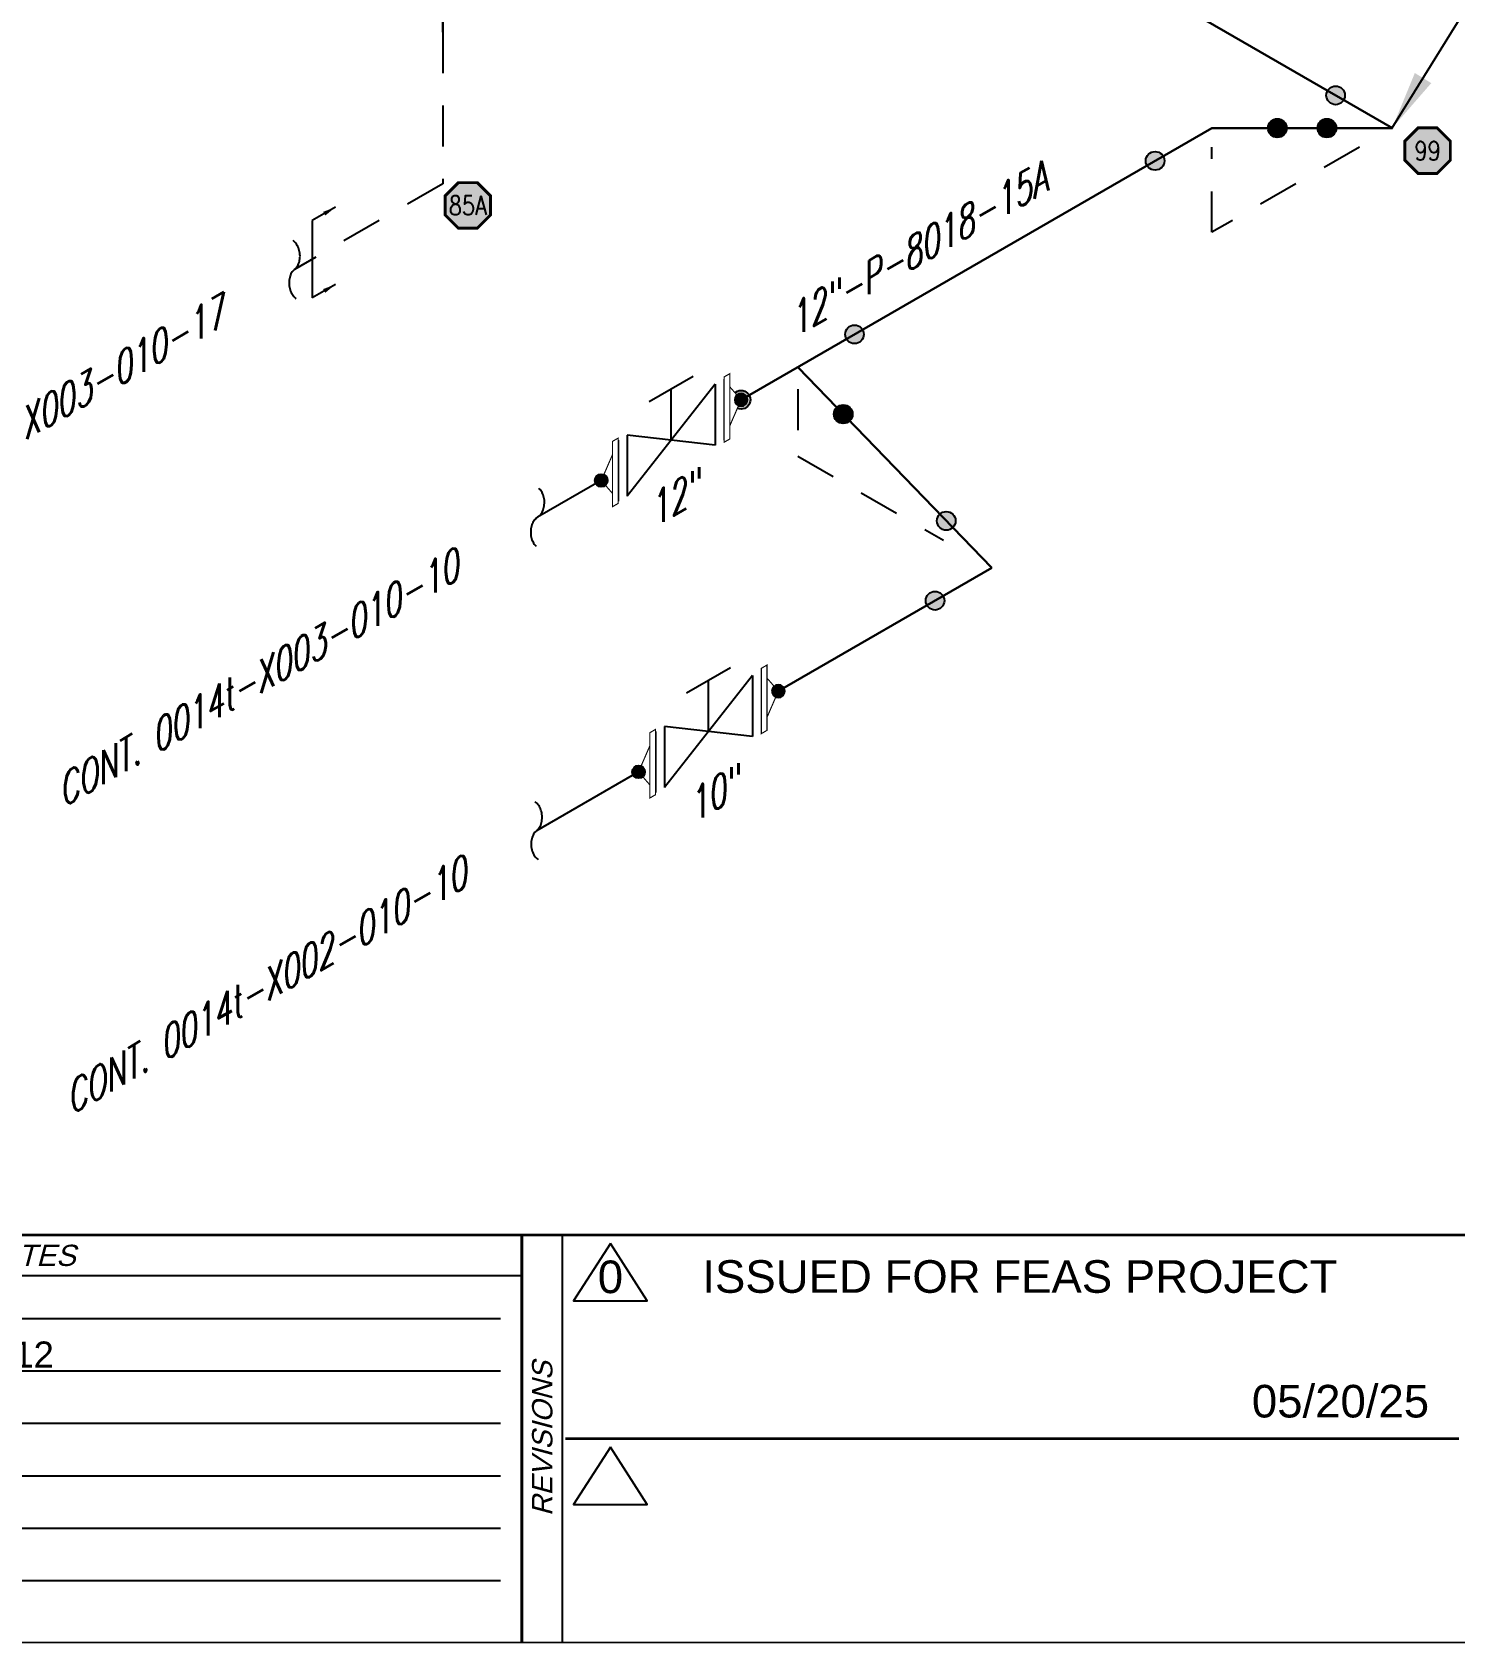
# Model space of a CAD drawing. Header units: inches. Extents: x 0.1 to 17.4, y 0.1 to 11.4.
# Drawn here: x 5.998 to 10.362, y 0.246 to 5.19 of the extents above; entities that cross this region are included whole.
import ezdxf
from ezdxf.enums import TextEntityAlignment as Align

# ---------------------------------------------------------------- set-up
doc = ezdxf.new("R2010")
doc.units = ezdxf.units.IN
doc.header["$MEASUREMENT"] = 0
doc.linetypes.add('HIDDEN2', pattern=[0.1875, 0.125, -0.0625])
for name, color, linetype in [('3', 1, 'Continuous'), ('BORDER', 3, 'Continuous'), ('BORDERTEXT', 7, 'Continuous'), ('COMP', 1, 'Continuous'), ('Continuation', 7, 'Continuous'), ('DL', 20, 'Continuous'), ('FITTINGS', 4, 'Continuous'), ('PART_PCML', 7, 'Continuous'), ('PART_SelectedCML_UT', 132, 'Continuous'), ('PIPE-ANNO', 150, 'HIDDEN2'), ('TEXT', 7, 'Continuous'), ('UNAS.PIPE', 251, 'Continuous'), ('WELD POINTS', 41, 'Continuous'), ('Welds', 7, 'Continuous')]:
    doc.layers.add(name, color=color, linetype=linetype)
doc.layers.add('PIPE', color=7, linetype='Continuous', lineweight=30)
doc.styles.add('FEASStandard', font='arial.ttf')
doc.styles.add('PART_Standard', font='romans', dxfattribs={"width": 0.8, "height": 0.09})
doc.styles.add('Richmond', font='arial.ttf')
doc.styles.add('SIMPLEX', font='ROMANS')
doc.styles.get("Standard").update_dxf_attribs({"font": 'arial.ttf'})
doc.dimstyles.new('Richmond', dxfattribs={"dimtxt": 0.18, "dimasz": 0.18, "dimexe": 0.18, "dimexo": 0.0625, "dimgap": 0.09, "dimtad": 0, "dimtih": 1, "dimtoh": 1, "dimdec": 4, "dimzin": 0, "dimdsep": 46, "dimtxsty": 'Richmond', "dimcen": 0.09, "dimadec": 0, "dimazin": 0, "dimtfac": 1, "dimtdec": 4, "dimtofl": 0, "dimtmove": 0, "dimatfit": 3, "dimfxl": 1, "dimtolj": 1, "dimtzin": 0, "dimarcsym": 0})
doc.dimstyles.get("Standard").update_dxf_attribs({"dimtxt": 0.18, "dimasz": 0.18, "dimexe": 0.18, "dimexo": 0.0625, "dimgap": 0.09, "dimtad": 0, "dimtih": 1, "dimtoh": 1, "dimdec": 4, "dimzin": 0, "dimdsep": 46, "dimtxsty": 'Standard', "dimcen": 0.09, "dimadec": 0, "dimazin": 0, "dimtfac": 1, "dimtdec": 4, "dimtofl": 0, "dimtmove": 0, "dimatfit": 3, "dimfxl": 1, "dimtolj": 1, "dimtzin": 0, "dimarcsym": 0})

# ---------------------------------------------------------------- blocks, each defined once
blk = doc.blocks.new('Border')
blk.add_line((5.4322, 1.2439), (7.435, 1.2439))
for points in [[(5.4296, 1.0829), (7.435, 1.0829)], [(5.1365, 0.9222), (7.435, 0.9222)], [(4.9824, 0.7615), (7.435, 0.7615)], [(4.8221, 0.6009), (7.435, 0.6009)], [(4.9467, 0.4404), (7.435, 0.4404)]]:
    blk.add_lwpolyline(points)
at = {"layer": 'BORDER'}
for p, q in [((7.625, 0.25), (7.625, 1.5)), ((7.5, 1.375), (0.25, 1.375))]:
    blk.add_line(p, q, dxfattribs=at)
at = {"layer": 'BORDER', "const_width": 0.005}
blk.add_lwpolyline([(0.25, 0.25), (17.25, 0.25), (17.25, 11.25), (0.25, 11.25)], close=True, dxfattribs=at)
at = {"layer": 'BORDER', "const_width": 0.00833}
for points in [[(17.25, 1.5), (0.25, 1.5)], [(7.5, 0.25), (7.5, 1.5)], [(7.6336, 0.875), (10.375, 0.875)]]:
    blk.add_lwpolyline(points, dxfattribs=at)
at = {"layer": 'BORDERTEXT', "style": 'FEASStandard', "oblique": 15}
blk.add_text('NOTES', height=0.065, dxfattribs=at).set_placement((5.975, 1.4375), align=Align.MIDDLE)
blk.add_text('REVISIONS', height=0.0625, rotation=90, dxfattribs=at).set_placement((7.5625, 0.875), align=Align.MIDDLE)
blk = doc.blocks.new('BORDER TEXT')
at = {"layer": 'BORDERTEXT'}
for tag, p, height, style in [('API_PIPE_CLASS', (5.4645, 1.2542), 0.08, 'Richmond'), ('MATERIAL1', (12.263, 1.2111), 0.08, 'Richmond'), ('P&ID_#1', (0.25, 1.0831), 0.0625, 'FEASStandard'), ('LINE_#1', (1.4866, 1.0831), 0.0625, 'FEASStandard'), ('CVX_PIPE_SPEC', (5.4619, 1.0932), 0.08, 'Richmond'), ('MATERIAL2', (12.263, 1.0395), 0.08, 'Richmond'), ('OP_TEMP', (5.1687, 0.9325), 0.08, 'Richmond'), ('P&ID_#2', (0.25, 0.9224), 0.0625, 'FEASStandard'), ('LINE_#2', (1.4866, 0.9224), 0.0625, 'FEASStandard'), ('MATERIAL3', (12.263, 0.868), 0.08, 'Richmond'), ('FROM', (5.0146, 0.7718), 0.08, 'Richmond'), ('P&ID_#3', (0.25, 0.7617), 0.0625, 'FEASStandard'), ('LINE_#3', (1.4866, 0.7617), 0.0625, 'FEASStandard'), ('MATERIAL4', (12.263, 0.6965), 0.08, 'Richmond'), ('TO', (4.8543, 0.6112), 0.08, 'Richmond'), ('P&ID_#4', (0.25, 0.601), 0.0625, 'FEASStandard'), ('LINE_#4', (1.4866, 0.601), 0.0625, 'FEASStandard'), ('MATERIAL5', (12.263, 0.5249), 0.08, 'Richmond'), ('P&ID_#5', (0.25, 0.4403), 0.0625, 'FEASStandard'), ('LINE_#5', (1.4866, 0.4403), 0.0625, 'FEASStandard'), ('MISC', (4.9789, 0.4506), 0.08, 'Richmond'), ('INSULATION', (12.9278, 0.4142), 0.0625, 'FEASStandard'), ('P&ID_#6', (0.25, 0.2796), 0.0625, 'FEASStandard'), ('LINE_#6', (1.4866, 0.2796), 0.0625, 'FEASStandard'), ('PWHT', (12.9278, 0.2806), 0.0625, 'FEASStandard')]:
    blk.add_attdef(tag, p, '', height=height, dxfattribs=dict(at, style=style))
at = {"layer": 'BORDERTEXT', "style": 'FEASStandard'}
for tag, p in [('DR.BY', (11.075, 0.5625)), ('DR.BY_DATE', (11.95, 0.5625)), ('CHK_BY', (11.075, 0.3542)), ('CHK._BY_DATE', (11.95, 0.3542))]:
    blk.add_attdef(tag, text='', height=0.1, dxfattribs=at).set_placement(p, align=Align.MIDDLE_CENTER)
at = {"layer": 'BORDERTEXT', "style": 'PART_Standard', "width": 0.8}
for tag, p in [('PLANT_NUMBER', (13.9375, 0.3836)), ('SYSTEM_NUMBER', (14.8125, 0.3836)), ('CIRCUIT_NUMBER', (15.6875, 0.3836)), ('SHEET_NUMBER', (16.5, 0.3836)), ('REVISION', (17.0625, 0.3836))]:
    blk.add_attdef(tag, text='', height=0.15, dxfattribs=at).set_placement(p, align=Align.MIDDLE_CENTER)
blk = doc.blocks.new('2_WELD_SINGLE_00')
at = {"linetype": 'ByBlock', "lineweight": -2}
h = blk.add_hatch(color=0, dxfattribs=at)
edge = h.paths.add_edge_path()
edge.add_arc((0, 0), 0.0286, 0, 360)
at = {"color": 0, "linetype": 'ByBlock', "lineweight": -2}
blk.add_circle((0, 0), 0.0286, dxfattribs=at)
blk = doc.blocks.new('*U85')
at = {"layer": 'WELD POINTS'}
for p, rotation in [((0.2009, 0), 180.0000000000003), ((-0.174, -0.1004), 299.9999999999998)]:
    blk.add_blockref('2_WELD_SINGLE_00', p, dxfattribs=dict(at, rotation=rotation))
blk = doc.blocks.new('*U84')
at = {"layer": 'WELD POINTS'}
for p, rotation in [((-0.174, 0.1004), 329.9999999999999), ((-0.2009, 0), 270.0000000000001)]:
    blk.add_blockref('2_WELD_SINGLE_00', p, dxfattribs=dict(at, rotation=rotation))
blk = doc.blocks.new('*U81')
at = {"layer": 'WELD POINTS'}
for p, rotation in [((0.174, 0.1004), 209.9999999999997), ((-0.174, -0.1004), 300.0000000000002), ((0.1395, -0.1445), 223.9869818180826)]:
    blk.add_blockref('2_WELD_SINGLE_00', p, dxfattribs=dict(at, rotation=rotation))
blk = doc.blocks.new('*U87')
at = {"layer": 'WELD POINTS'}
for p, rotation in [((-0.1395, 0.1445), 313.9869818180824), ((-0.174, -0.1004), 300.0000000000001)]:
    blk.add_blockref('2_WELD_SINGLE_00', p, dxfattribs=dict(at, rotation=rotation))
blk = doc.blocks.new('1_Text_30')
at = {"layer": 'TEXT', "style": 'PART_Standard', "oblique": 30, "width": 0.8}
blk.add_attdef('TEXT', (0, 0), '', height=0.09, rotation=30, dxfattribs=at)
blk = doc.blocks.new('1_Cont_30')
at = {"layer": 'Continuation', "style": 'PART_Standard', "oblique": 30, "width": 0.8}
blk.add_attdef('CONT', (0, 0), '', height=0.09, rotation=30, dxfattribs=at)
blk = doc.blocks.new('1_BREAK-PIPE_PIPE_00')
at = {"color": 0, "linetype": 'ByBlock', "lineweight": -2}
for centre, major_axis in [((-0.0298, 0.0919), (0, -0.101)), ((0.0298, -0.0919), (0, 0.101))]:
    blk.add_ellipse(centre, major_axis=major_axis, ratio=0.711978, start_param=0.427466, end_param=3.141593, dxfattribs=at)
blk = doc.blocks.new('1_Tilde_00')
at = {"layer": 'PIPE-ANNO', "xscale": -0.5000000000000001, "yscale": 0.5, "zscale": 0.5}
blk.add_blockref('1_BREAK-PIPE_PIPE_00', (0, 0), dxfattribs=at)
blk = doc.blocks.new('3_VALVE_FLANGE_GATE_30')
at = {"color": 0, "linetype": 'ByBlock', "lineweight": -2}
blk.add_wipeout([(-0.1624, -0.1875), (-0.1353, -0.1719), (0, 0), (0.1353, -0.0156), (0.1624, 0), (0.1624, 0.1875), (0.1353, 0.1719), (0, 0), (-0.1353, 0.0156), (-0.1624, 0)], dxfattribs=at)
for p, q in [((0.1353, 0.1719), (-0.1353, -0.1719)), ((0.0677, 0.1953), (-0.0677, 0.1172)), ((0, 0), (0, 0.1563)), ((0.1353, 0.1719), (0.1353, -0.0156)), ((0.1624, 0.1875), (0.1624, 0)), ((-0.1624, 0), (-0.1624, -0.1875)), ((-0.1353, 0.0156), (-0.1353, -0.1719)), ((0.1353, -0.0156), (-0.1353, 0.0156))]:
    blk.add_line(p, q, dxfattribs=at)
blk = doc.blocks.new('AM9A04')
at = {"linetype": 'Continuous', "const_width": 0.01}
blk.add_lwpolyline([(0, -0.289), (0, 0.289), (-0.05, 0.318), (-0.05, -0.26)], close=True, dxfattribs=at)
at = {"const_width": 0.01}
blk.add_lwpolyline([(-0.05, -0.144), (-0.15, 0.087), (-0.05, 0.202)], dxfattribs=at)
blk = doc.blocks.new('A09')
at = {"layer": 'Welds'}
h = blk.add_hatch(color=256, dxfattribs=at)
h.dxf.hatch_style = 1
h.paths.add_polyline_path([(-0.03, 0, 1), (0.03, 0, 1)])
blk.add_circle((0, 0), 0.03, dxfattribs=at)
blk = doc.blocks.new('*U66')
blk.add_wipeout([(0.052, -0.03), (0.0173, -0.07), (0.0173, -0.1101), (0, -0.1001), (0, 0.1001), (0.0173, 0.0901), (0.0173, 0.05)]).dxf.layer = 'COMP'
at = {"layer": '3', "xscale": 0.65, "yscale": 0.65, "zscale": 0.65}
blk.add_blockref('A09', (0.052, -0.03), dxfattribs=at)
at = {"layer": 'COMP', "xscale": 0.3466300616258731, "yscale": 0.3466300616258731, "zscale": 0.3466300616258731, "rotation": 180}
blk.add_blockref('AM9A04', (0, 0), dxfattribs=at)
blk = doc.blocks.new('1_Tilde_30')
at = {"layer": 'PIPE-ANNO', "xscale": -0.5000000000000001, "yscale": 0.5000000000000001, "zscale": 0.5000000000000001, "rotation": 114.4010914305396}
blk.add_blockref('1_BREAK-PIPE_PIPE_00', (0, 0), dxfattribs=at)
blk = doc.blocks.new('PART_PCML')
blk.add_hatch(color=0).paths.add_polyline_path([(-0.0699, -0.029), (-0.029, -0.0699), (0.029, -0.0699), (0.0699, -0.029), (0.0699, 0.029), (0.029, 0.0699), (-0.029, 0.0699), (-0.0699, 0.029)])
at = {"color": 7, "const_width": 0.009}
blk.add_lwpolyline([(-0.0699, 0.029), (-0.029, 0.0699), (0.029, 0.0699), (0.0699, 0.029), (0.0699, -0.029), (0.029, -0.0699), (-0.029, -0.0699), (-0.0699, -0.029), (-0.0699, 0.029), (-0.029, 0.0699)], dxfattribs=at)
at = {"color": 18, "true_color": 0x000000}
blk.add_lwpolyline([(-0.029, 0.0699), (-0.0699, 0.029), (-0.0699, -0.029), (-0.029, -0.0699), (0.029, -0.0699), (0.0699, -0.029), (0.0699, 0.029), (0.029, 0.0699)], close=True, dxfattribs=at)
at = {"color": 7, "true_color": 0xffffff, "style": 'SIMPLEX', "width": 0.8, "flags": 1}
for tag, p in [('CIRCUIT', (-0.0939, 0.0889)), ('DM', (-0.0527, -0.1332)), ('TYPE', (-0.0749, -0.2043))]:
    blk.add_attdef(tag, p, '', height=0.0586, dxfattribs=at)
at = {"color": 7, "true_color": 0xffffff, "style": 'SIMPLEX', "width": 0.8}
blk.add_attdef('DMDISP', text='', height=0.0586, dxfattribs=at).set_placement((0, 0), align=Align.MIDDLE_CENTER)
blk = doc.blocks.new('*U101')
at = {"layer": 'DL', "color": 20, "linetype": 'ByBlock', "ltscale": 0.7}
blk.add_line((-0.1026, 0.1218), (0.1026, 0.0032), dxfattribs=at)
for points in [[(-0.1026, 0.2044), (-0.1026, 0.1218)], [(0.1026, 0.0858), (0.1026, 0.0032)]]:
    blk.add_leader(points, dimstyle='Richmond', override={"dimasz": 0.04, "dimgap": 0.09, "dimtad": 0}, dxfattribs=at)

msp = doc.modelspace()

# ---------------------------------------------------------------- linework, layer by layer
at = {"layer": 'BORDERTEXT'}
for points in [[(7.7717, 1.474), (7.6588, 1.2984), (7.8845, 1.2984)], [(7.7717, 0.849), (7.6588, 0.6734), (7.8845, 0.6734)]]:
    msp.add_lwpolyline(points, close=True, dxfattribs=at)
at = {"layer": 'PIPE'}
for p, q in [((6.9718, 6.7427), (10.1703, 4.896)), ((7.2574, 5.7236), (7.2574, 5.1898)), ((9.6165, 4.896), (8.1724, 4.0623)), ((9.6165, 4.896), (10.1703, 4.896)), ((8.9414, 3.5464), (8.3464, 4.1628)), ((8.9414, 3.5464), (8.2867, 3.1684))]:
    msp.add_line(p, q, dxfattribs=at)
at = {"layer": 'PIPE-ANNO'}
for p, q in [((10.0694, 4.8378), (9.6165, 4.5763)), ((9.6165, 4.5763), (9.6165, 4.8378)), ((8.3464, 4.0947), (8.3464, 3.8899)), ((8.3464, 3.8899), (8.793, 3.6321))]:
    msp.add_line(p, q, dxfattribs=at)
at = {"layer": 'UNAS.PIPE', "linetype": 'HIDDEN2'}
for p, q in [((7.2574, 5.1898), (7.2574, 4.7248)), ((7.2574, 4.7248), (6.8027, 4.4623))]:
    msp.add_line(p, q, dxfattribs=at)
at = {"layer": 'UNAS.PIPE'}
msp.add_line((7.7437, 3.8148), (7.5482, 3.7019), dxfattribs=at)

# ---------------------------------------------------------------- block references
at = {"layer": 'BORDER'}
msp.add_blockref('Border', (0, 0), dxfattribs=at)
at = {"layer": 'BORDERTEXT'}
ref = msp.add_blockref('BORDER TEXT', (0, 0), dxfattribs=at)
ref.add_attrib('CVX_PIPE_SPEC', '15A, 1CS12', (5.4619, 1.0932), dxfattribs={"height": 0.08, "style": 'Richmond'})
at = {"layer": 'Continuation'}
for p, values in [((5.373, 3.5897), {'CONT': 'CONT. 0014t-X003-010-17'}), ((6.0912, 2.8107), {'CONT': 'CONT. 0014t-X003-010-10'}), ((6.1156, 1.8678), {'CONT': 'CONT. 0014t-X002-010-10'})]:
    msp.add_blockref('1_Cont_30', p, dxfattribs=at).add_auto_attribs(values)
at = {"layer": 'DL', "rotation": 300.0000000000001}
msp.add_blockref('*U101', (6.8027, 4.4623), dxfattribs=at)
at = {"layer": 'PART_PCML', "color": 118}
msp.add_blockref('PART_PCML', (10.2782, 4.8266), dxfattribs=at).add_auto_attribs({'DMDISP': '99'})
at = {"layer": 'PART_PCML', "color": 13}
msp.add_blockref('PART_PCML', (7.3343, 4.6587), dxfattribs=at).add_auto_attribs({'DMDISP': '85A'})
at = {"layer": 'PIPE-ANNO', "xscale": -1}
for name, p, rotation in [('1_Tilde_30', (6.8027, 4.4623), 119.9999999999999), ('1_Tilde_00', (7.5482, 3.7019), 180), ('1_Tilde_30', (7.5453, 2.7404), 119.9999999999999)]:
    msp.add_blockref(name, p, dxfattribs=dict(at, rotation=rotation))
at = {"layer": 'TEXT'}
msp.add_blockref('1_Text_30', (8.3352, 4.2536), dxfattribs=at).add_auto_attribs({'TEXT': '12"-P-8018-15A'})
at = {"layer": 'WELD POINTS'}
for name, p in [('*U84', (10.1703, 4.896)), ('*U85', (9.6165, 4.896)), ('*U81', (8.3464, 4.1628)), ('*U87', (8.9414, 3.5464))]:
    msp.add_blockref(name, p, dxfattribs=at)

# ---------------------------------------------------------------- texts
at = {"layer": 'BORDERTEXT', "style": 'FEASStandard'}
msp.add_text('ISSUED FOR FEAS PROJECT', height=0.1, dxfattribs=at).set_placement((9.0276, 1.3726), align=Align.MIDDLE_CENTER)
for tag, text, p in [('0', '', (7.7717, 1.3716)), ('05/20/25', '-', (10.0112, 0.9901))]:
    msp.add_attdef(tag, text=text, height=0.1, dxfattribs=at).set_placement(p, align=Align.MIDDLE_CENTER)

# ---------------------------------------------------------------- leaders
at = {"layer": 'PART_SelectedCML_UT'}
msp.add_leader([(10.1699, 4.8963), (10.6123, 5.6131)], dimstyle='Standard', dxfattribs=at)

# ---------------------------------------------------------------- next in the draw order: block references
at = {"layer": 'FITTINGS'}
for p in [(7.9581, 3.9385), (8.0724, 3.0447)]:
    msp.add_blockref('3_VALVE_FLANGE_GATE_30', p, dxfattribs=at)

# ---------------------------------------------------------------- next in the draw order: block references
at = {"layer": 'COMP', "ltscale": 0.65, "xscale": -1, "rotation": 180}
for p in [(8.1205, 4.0323), (8.2348, 3.1384)]:
    msp.add_blockref('*U66', p, dxfattribs=at)
at = {"layer": 'TEXT'}
for p, values in [((7.9054, 3.6714), {'TEXT': '12"'}), ((8.0253, 2.7637), {'TEXT': '10"'})]:
    msp.add_blockref('1_Text_30', p, dxfattribs=at).add_auto_attribs(values)

# ---------------------------------------------------------------- next in the draw order: wipeouts: each hides what was drawn before it
for points in [[(7.7437, 3.8148), (7.7784, 3.7747), (7.7784, 3.7347), (7.7957, 3.7447), (7.7957, 3.9449), (7.7784, 3.9348), (7.7784, 3.8948)], [(7.858, 2.9209), (7.8927, 2.8809), (7.8927, 2.8408), (7.91, 2.8508), (7.91, 3.051), (7.8927, 3.041), (7.8927, 3.0009)]]:
    msp.add_wipeout(points).dxf.layer = 'UNAS.PIPE'

# ---------------------------------------------------------------- next in the draw order: hatches: boundary and pattern name
at = {"layer": 'UNAS.PIPE'}
h = msp.add_hatch(color=256, dxfattribs=at)
h.dxf.hatch_style = 1
h.paths.add_polyline_path([(7.7632, 3.8148, -1), (7.7242, 3.8148, -1)])
h = msp.add_hatch(color=256, dxfattribs=at)
h.dxf.hatch_style = 1
h.paths.add_polyline_path([(7.8385, 2.9209, 1), (7.8775, 2.9209, 1)])

# ---------------------------------------------------------------- next in the draw order: linework, layer by layer
msp.add_line((7.858, 2.9209), (7.5453, 2.7404), dxfattribs=at)
for centre in [(7.7437, 3.8148), (7.858, 2.9209)]:
    msp.add_circle(centre, 0.0195, dxfattribs=at)

# ---------------------------------------------------------------- next in the draw order: block references
at = {"layer": 'UNAS.PIPE', "xscale": -0.3466300616258731, "yscale": 0.3466300616258731, "zscale": 0.3466300616258731, "rotation": 180}
for p in [(7.7957, 3.8448), (7.91, 2.9509)]:
    msp.add_blockref('AM9A04', p, dxfattribs=at)

doc.saveas('drawing.dxf')
